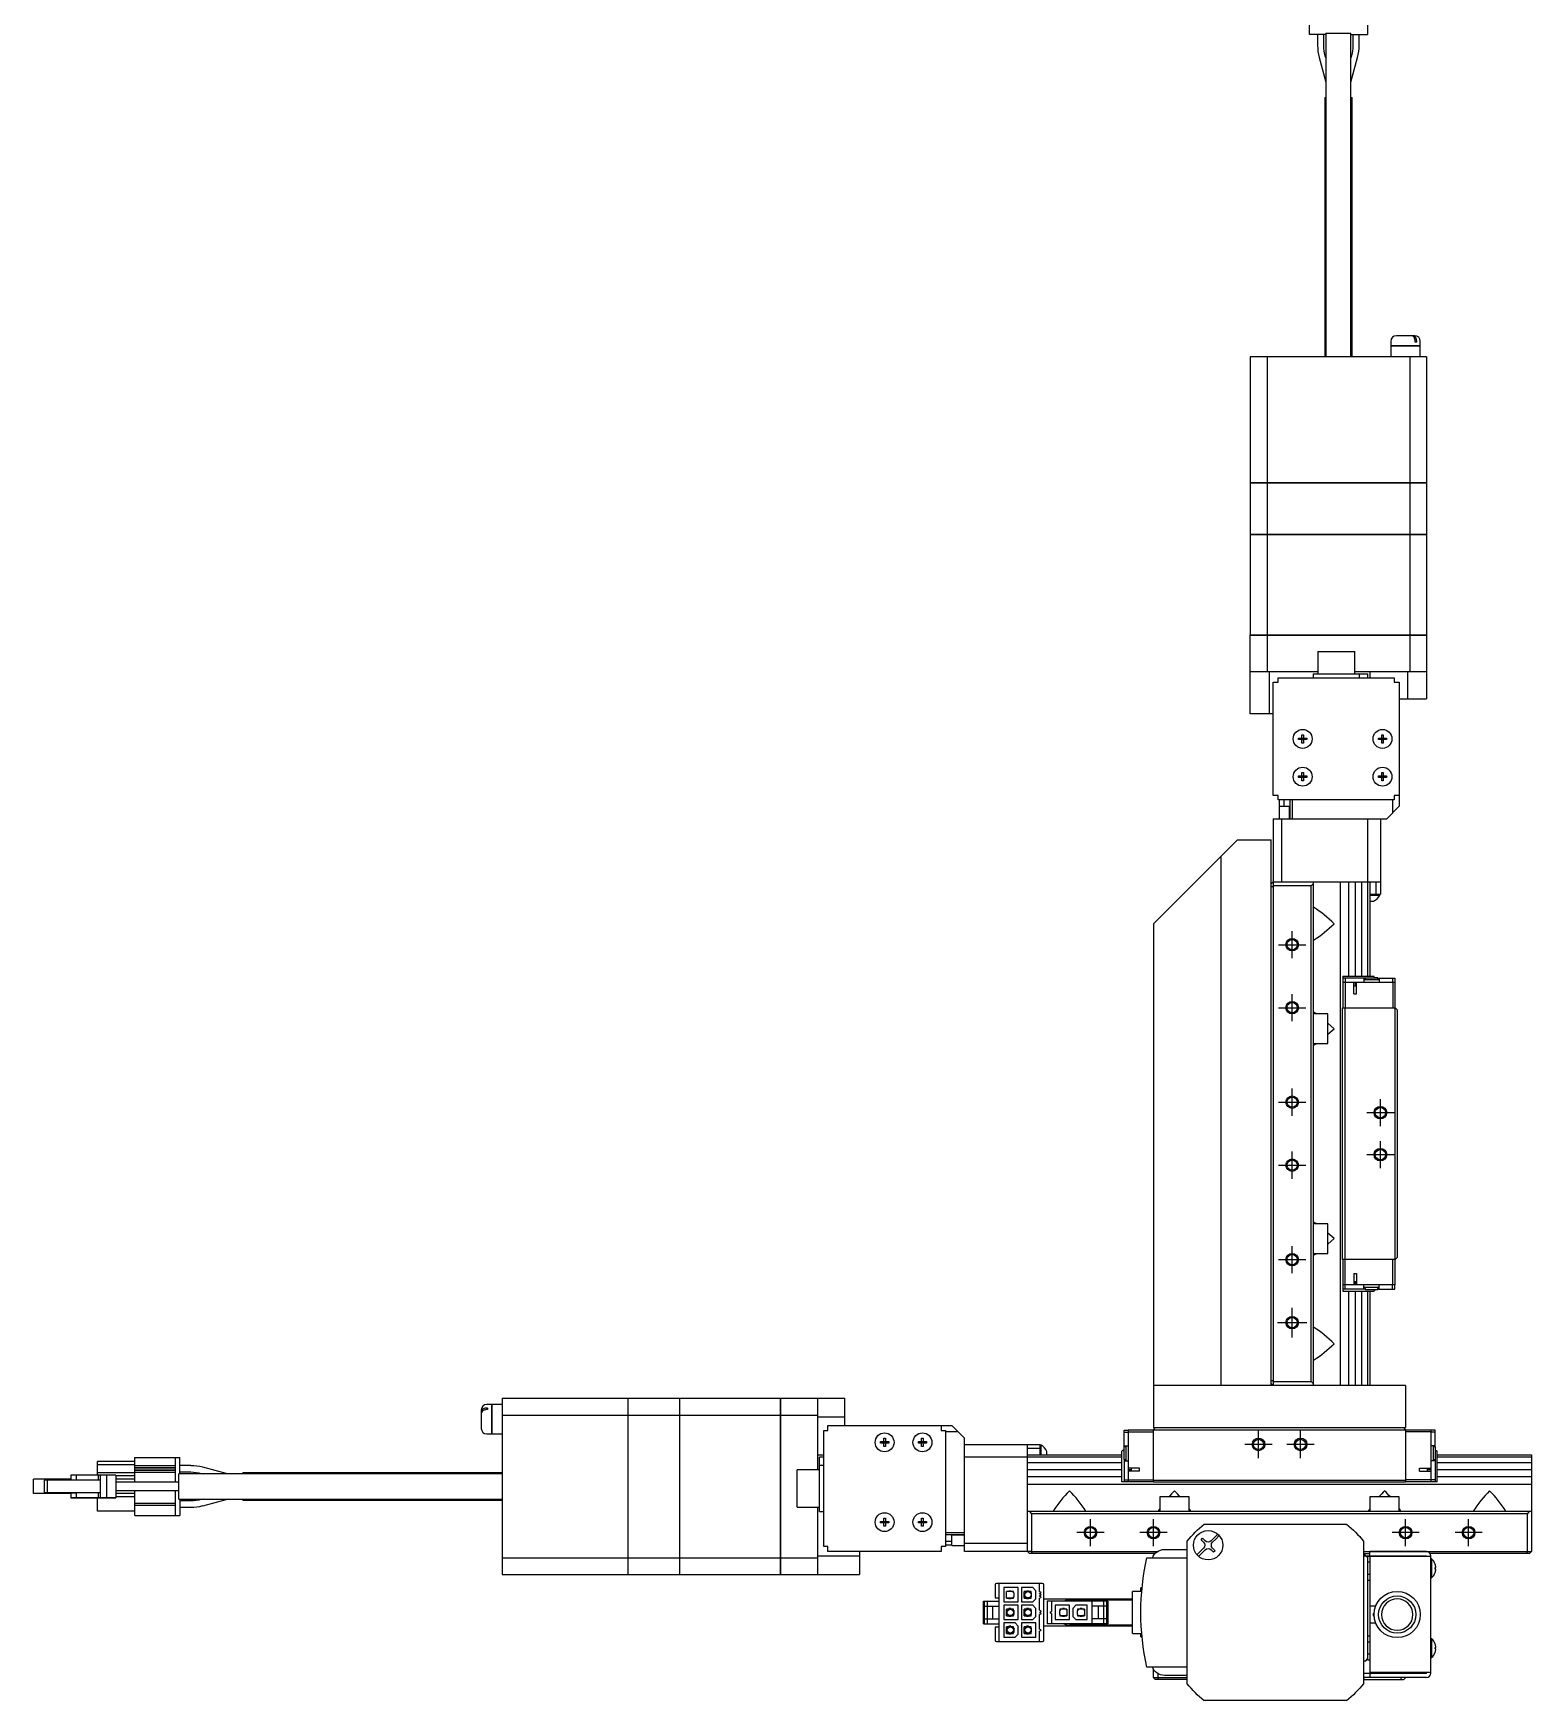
# Model space of a CAD drawing. Extents: x 0 to 1495, y -8 to 1173.
# Drawn here: x 0 to 356.6, y 377.3 to 774.3 of the extents above; entities that cross this region are included whole.
import ezdxf

# ---------------------------------------------------------------- set-up
doc = ezdxf.new("R2010")
doc.units = 0
doc.header["$LTSCALE"] = 0.5
doc.linetypes.add('CENTER', pattern=[50.8, 31.75, -6.35, 6.35, -6.35])
for name, color, linetype in [('MSM_CENTER', 1, 'CENTER'), ('MSM_CONTINUOUS', 7, 'CONTINUOUS'), ('MSM_NARROW', 5, 'CONTINUOUS')]:
    doc.layers.add(name, color=color, linetype=linetype)

msp = doc.modelspace()

# ---------------------------------------------------------------- linework, layer by layer
at = {"layer": 'MSM_CENTER'}
for p, q in [((299.6, 554.01), (299.6, 560.51)), ((296.35, 557.26), (302.85, 557.26)), ((299.6, 539.01), (299.6, 545.51)), ((296.35, 542.26), (302.85, 542.26)), ((299.6, 516.51), (299.6, 523.01)), ((320.6, 514.01), (320.6, 520.51)), ((296.35, 519.76), (302.85, 519.76)), ((317.35, 517.26), (323.85, 517.26)), ((320.6, 504.01), (320.6, 510.51)), ((296.35, 504.76), (302.85, 504.76)), ((299.6, 501.51), (299.6, 508.01)), ((317.35, 507.26), (323.85, 507.26)), ((299.6, 479.01), (299.6, 485.51)), ((296.35, 482.26), (302.85, 482.26)), ((299.6, 463.76), (299.6, 470.76)), ((296.1, 467.26), (303.1, 467.26)), ((291.6, 435.03), (291.6, 441.48)), ((301.6, 435.03), (301.6, 441.48)), ((294.83, 438.26), (288.37, 438.26)), ((304.83, 438.26), (298.37, 438.26)), ((254.83, 417.26), (248.37, 417.26)), ((251.6, 414.03), (251.6, 420.48)), ((269.83, 417.26), (263.37, 417.26)), ((266.6, 414.03), (266.6, 420.48)), ((329.83, 417.26), (323.37, 417.26)), ((326.6, 414.03), (326.6, 420.48)), ((344.83, 417.26), (338.37, 417.26)), ((341.6, 414.03), (341.6, 420.48))]:
    msp.add_line(p, q, dxfattribs=at)
at = {"layer": 'MSM_CONTINUOUS'}
for p, q in [((303.7, 774.01), (303.7, 784.71)), ((317.5, 784.71), (317.5, 774.01)), ((307.6, 774.26), (313.6, 774.26)), ((307.6, 774.26), (307.6, 697.26)), ((313.6, 697.26), (313.6, 774.26)), ((307.6, 774.01), (303.7, 774.01)), ((305.65, 774.01), (305.65, 771.37)), ((307.15, 771.37), (307.15, 774.01)), ((313.6, 774.01), (317.5, 774.01)), ((314.05, 774.01), (314.05, 771.38)), ((315.55, 771.38), (315.55, 774.01)), ((306.03, 768.49), (307.6, 762.64)), ((307.6, 768.43), (307.48, 768.88)), ((313.72, 768.88), (313.6, 768.43)), ((313.6, 762.64), (315.17, 768.49)), ((307.35, 759.01), (307.6, 759.01)), ((307.35, 759.01), (307.35, 697.26)), ((313.6, 759.01), (313.85, 759.01)), ((313.85, 697.26), (313.85, 759.01)), ((323.1, 700.96), (323.1, 699.81)), ((330.1, 699.81), (323.1, 699.81)), ((330.1, 699.76), (323.1, 699.76)), ((323.1, 699.76), (323.1, 697.26)), ((323.15, 699.81), (323.15, 699.76)), ((328.8, 702.26), (324.4, 702.26)), ((328.89, 700.76), (328.89, 700.96)), ((329.25, 700.76), (328.89, 700.76)), ((329.25, 700.76), (329.25, 700.96)), ((330.05, 699.76), (330.05, 699.81)), ((330.1, 699.81), (330.1, 700.96)), ((330.1, 697.26), (330.1, 699.76)), ((331.6, 697.26), (289.6, 697.26)), ((289.6, 697.26), (289.6, 667.31)), ((293.63, 697.26), (293.63, 667.31)), ((327.57, 697.26), (327.57, 667.31)), ((331.6, 697.26), (331.6, 667.31)), ((289.6, 667.31), (331.6, 667.31)), ((289.6, 667.26), (289.6, 655.01)), ((289.6, 667.26), (331.6, 667.26)), ((289.65, 667.31), (289.65, 667.26)), ((293.63, 667.26), (293.63, 655.01)), ((293.89, 667.31), (293.89, 667.26)), ((327.31, 667.31), (327.31, 667.26)), ((327.57, 667.26), (327.57, 655.01)), ((331.55, 667.31), (331.55, 667.26)), ((331.6, 667.26), (331.6, 655.01)), ((289.6, 655.01), (331.6, 655.01)), ((289.6, 654.96), (289.6, 631.01)), ((289.6, 654.96), (331.6, 654.96)), ((289.65, 655.01), (289.65, 654.96)), ((293.63, 654.96), (293.63, 631.01)), ((293.89, 655.01), (293.89, 654.96)), ((327.31, 655.01), (327.31, 654.96)), ((327.57, 654.96), (327.57, 631.01)), ((331.55, 655.01), (331.55, 654.96)), ((331.6, 654.96), (331.6, 631.01)), ((289.6, 631.01), (331.6, 631.01)), ((289.6, 630.96), (331.6, 630.96)), ((289.6, 612.26), (289.6, 630.96)), ((289.65, 631.01), (289.65, 630.96)), ((293.63, 630.96), (293.63, 622.26)), ((293.89, 631.01), (293.89, 630.96)), ((327.31, 631.01), (327.31, 630.96)), ((327.57, 630.96), (327.57, 622.26)), ((331.55, 631.01), (331.55, 630.96)), ((331.6, 630.96), (331.6, 615.76)), ((305.68, 627.06), (314.53, 627.06)), ((305.68, 627.06), (305.68, 621.76)), ((314.53, 621.76), (314.53, 627.06)), ((305.68, 622.26), (289.6, 622.26)), ((294.1, 622.26), (294.1, 612.26)), ((295.1, 592.76), (295.1, 619.76)), ((295.1, 619.76), (296.3, 619.76)), ((296.3, 620.76), (323.9, 620.76)), ((296.3, 619.76), (296.3, 620.76)), ((304.6, 621.76), (317.6, 621.76)), ((304.6, 621.76), (304.6, 620.76)), ((331.6, 622.26), (314.53, 622.26)), ((315.6, 620.76), (315.6, 621.76)), ((317.6, 620.76), (317.6, 621.76)), ((318.1, 622.26), (318.1, 620.76)), ((323.9, 620.76), (323.9, 619.76)), ((323.9, 619.76), (325.1, 619.76)), ((325.1, 619.76), (325.1, 590.26)), ((327.1, 615.76), (327.1, 622.26)), ((325.1, 615.76), (331.6, 615.76)), ((295.1, 612.26), (289.6, 612.26)), ((301.13, 606.44), (301.92, 606.44)), ((301.13, 606.08), (301.13, 606.44)), ((301.92, 606.08), (301.13, 606.08)), ((301.9, 606.08), (301.9, 606.44)), ((301.92, 607.23), (302.28, 607.23)), ((301.92, 606.44), (301.92, 607.23)), ((301.92, 606.45), (302.28, 606.45)), ((301.92, 605.28), (301.92, 606.08)), ((302.28, 606.06), (301.92, 606.06)), ((302.28, 605.28), (301.92, 605.28)), ((302.28, 607.23), (302.28, 606.44)), ((302.28, 606.44), (303.07, 606.44)), ((302.28, 606.08), (302.28, 605.28)), ((303.07, 606.08), (302.28, 606.08)), ((302.3, 606.44), (302.3, 606.08)), ((303.07, 606.44), (303.07, 606.08)), ((320.13, 606.44), (320.92, 606.44)), ((320.13, 606.08), (320.13, 606.44)), ((320.92, 606.08), (320.13, 606.08)), ((320.9, 606.08), (320.9, 606.44)), ((320.92, 607.23), (321.28, 607.23)), ((320.92, 606.44), (320.92, 607.23)), ((320.92, 606.45), (321.28, 606.45)), ((320.92, 605.28), (320.92, 606.08)), ((321.28, 606.06), (320.92, 606.06)), ((321.28, 605.28), (320.92, 605.28)), ((321.28, 607.23), (321.28, 606.44)), ((321.28, 606.44), (322.07, 606.44)), ((321.28, 606.08), (321.28, 605.28)), ((322.07, 606.08), (321.28, 606.08)), ((321.3, 606.44), (321.3, 606.08)), ((322.07, 606.44), (322.07, 606.08)), ((301.13, 597.44), (301.92, 597.44)), ((301.13, 597.08), (301.13, 597.44)), ((301.92, 597.08), (301.13, 597.08)), ((301.9, 597.08), (301.9, 597.44)), ((301.92, 598.23), (302.28, 598.23)), ((301.92, 597.44), (301.92, 598.23)), ((301.92, 597.45), (302.28, 597.45)), ((301.92, 596.28), (301.92, 597.08)), ((302.28, 597.06), (301.92, 597.06)), ((302.28, 596.28), (301.92, 596.28)), ((302.28, 598.23), (302.28, 597.44)), ((302.28, 597.44), (303.07, 597.44)), ((302.28, 597.08), (302.28, 596.28)), ((303.07, 597.08), (302.28, 597.08)), ((302.3, 597.44), (302.3, 597.08)), ((303.07, 597.44), (303.07, 597.08)), ((320.13, 597.44), (320.92, 597.44)), ((320.13, 597.08), (320.13, 597.44)), ((320.92, 597.08), (320.13, 597.08)), ((320.9, 597.08), (320.9, 597.44)), ((320.92, 598.23), (321.28, 598.23)), ((320.92, 597.44), (320.92, 598.23)), ((320.92, 597.45), (321.28, 597.45)), ((320.92, 596.28), (320.92, 597.08)), ((321.28, 597.06), (320.92, 597.06)), ((321.28, 596.28), (320.92, 596.28)), ((321.28, 598.23), (321.28, 597.44)), ((321.28, 597.44), (322.07, 597.44)), ((321.28, 597.08), (321.28, 596.28)), ((322.07, 597.08), (321.28, 597.08)), ((321.3, 597.44), (321.3, 597.08)), ((322.07, 597.44), (322.07, 597.08)), ((296.3, 592.76), (295.1, 592.76)), ((296.3, 591.76), (296.3, 592.76)), ((323.9, 591.76), (296.3, 591.76)), ((296.6, 590.26), (296.6, 591.76)), ((297.6, 591.76), (297.6, 590.26)), ((299.1, 587.26), (299.1, 591.76)), ((299.6, 591.76), (299.6, 587.26)), ((323.6, 588.76), (323.6, 591.76)), ((325.1, 592.76), (323.9, 592.76)), ((323.9, 592.76), (323.9, 591.76)), ((296.5, 590.26), (299, 590.26)), ((296.5, 590.26), (296.5, 587.26)), ((299, 587.26), (299, 590.26)), ((322.1, 587.26), (325.1, 590.26)), ((295.1, 587.26), (322.1, 587.26)), ((295.1, 587.26), (295.1, 571.26)), ((297.1, 587.26), (297.1, 572.26)), ((317.6, 572.26), (317.6, 587.26)), ((320.6, 587.26), (320.6, 569.26)), ((286.6, 582.26), (266.6, 562.26)), ((286.6, 582.26), (294.6, 582.26)), ((294.6, 452.26), (294.6, 582.26)), ((282.6, 578.26), (282.6, 452.26)), ((295.1, 572.26), (294.6, 571.76)), ((295.1, 572.26), (320.6, 572.26)), ((304.6, 571.76), (304.1, 571.26)), ((304.6, 572.26), (304.6, 452.26)), ((311.1, 452.26), (311.1, 572.26)), ((312.99, 572.26), (312.99, 549.76)), ((314.6, 572.26), (314.6, 549.76)), ((316.21, 549.76), (316.21, 572.26)), ((317.59, 549.76), (317.59, 572.26)), ((318.1, 572.26), (318.1, 549.76)), ((319.6, 569.26), (319.6, 572.26)), ((295.11, 571.26), (295.11, 453.26)), ((304.1, 571.26), (295.11, 571.26)), ((304.1, 453.26), (304.1, 571.26)), ((318.1, 569.26), (320.6, 569.26)), ((318.1, 569.01), (320.45, 569.01)), ((320.45, 569.01), (320.45, 569.26)), ((304.6, 566), (304.72, 566.16)), ((318.1, 567.61), (318.94, 567.61)), ((266.6, 562.26), (266.6, 442.26)), ((304.6, 558.51), (304.72, 558.36)), ((311.7, 549.76), (319.03, 549.76)), ((311.7, 549.76), (311.7, 542.26)), ((317, 549.26), (311.7, 549.26)), ((324.1, 548.26), (311.7, 548.26)), ((312.2, 549.26), (312.2, 542.26)), ((314.25, 545.56), (314.25, 548.26)), ((314.6, 548.26), (314.6, 547.46)), ((314.95, 545.56), (314.95, 548.26)), ((316.7, 549.26), (316.7, 548.26)), ((320.3, 548.86), (316.7, 548.86)), ((320, 549.31), (317, 549.31)), ((317, 549.31), (317, 548.86)), ((319.3, 549.31), (319.03, 549.76)), ((320, 549.36), (319.27, 549.36)), ((320, 548.86), (320, 549.36)), ((320, 549.26), (324, 549.26)), ((320.3, 549.26), (320.3, 548.26)), ((323.5, 549.26), (323.5, 548.26)), ((323.6, 548.26), (323.6, 542.26)), ((324, 549.26), (324, 548.26)), ((324.1, 476.26), (324.1, 548.26)), ((314.25, 547.46), (314.95, 547.46)), ((314.25, 545.56), (314.95, 545.56)), ((304.72, 541.16), (304.6, 541)), ((308.1, 540.76), (304.6, 540.76)), ((305.47, 540.76), (304.72, 541.16)), ((308.1, 533.76), (308.1, 540.76)), ((311.6, 482.26), (311.6, 542.26)), ((311.6, 542.26), (324.1, 542.26)), ((312.1, 542.26), (312.1, 482.26)), ((324.1, 542.26), (324.6, 541.76)), ((324.6, 541.76), (324.6, 482.76)), ((309.6, 537.26), (308.1, 538.58)), ((308.1, 535.93), (309.6, 537.26)), ((304.6, 533.76), (308.1, 533.76)), ((304.6, 533.51), (304.72, 533.36)), ((304.72, 533.36), (305.47, 533.75)), ((304.72, 491.16), (304.6, 491)), ((308.1, 490.76), (304.6, 490.76)), ((305.47, 490.76), (304.72, 491.16)), ((308.1, 483.76), (308.1, 490.76)), ((309.6, 487.26), (308.1, 488.58)), ((308.1, 485.93), (309.6, 487.26)), ((304.6, 483.76), (308.1, 483.76)), ((304.6, 483.51), (304.72, 483.36)), ((304.72, 483.36), (305.47, 483.75)), ((324.1, 482.26), (311.6, 482.26)), ((311.7, 482.26), (311.7, 474.76)), ((312.2, 475.26), (312.2, 482.26)), ((323.6, 476.26), (323.6, 482.26)), ((324.6, 482.76), (324.1, 482.26)), ((314.25, 478.96), (314.25, 476.26)), ((314.25, 478.96), (314.95, 478.96)), ((314.25, 477.06), (314.95, 477.06)), ((314.6, 477.06), (314.6, 476.26)), ((314.95, 478.96), (314.95, 476.26)), ((324.1, 476.26), (311.7, 476.26)), ((317, 475.26), (311.7, 475.26)), ((311.7, 474.76), (319.03, 474.76)), ((312.99, 474.76), (312.99, 452.26)), ((314.6, 474.76), (314.6, 452.26)), ((316.21, 452.26), (316.21, 474.76)), ((316.7, 475.26), (316.7, 476.26)), ((320.3, 475.66), (316.7, 475.66)), ((317, 475.66), (317, 475.16)), ((317, 475.16), (320, 475.16)), ((317.59, 452.26), (317.59, 474.76)), ((318.1, 474.76), (318.1, 452.26)), ((319.27, 475.16), (319.03, 474.76)), ((320, 475.16), (320, 475.66)), ((320, 475.26), (324, 475.26)), ((320.3, 475.26), (320.3, 476.26)), ((323.5, 475.26), (323.5, 476.26)), ((324, 475.26), (324, 476.26)), ((304.6, 466), (304.72, 466.16)), ((304.6, 458.51), (304.72, 458.36)), ((294.6, 452.76), (295.1, 452.26)), ((295.1, 453.25), (295.1, 452.26)), ((295.11, 453.26), (304.1, 453.26)), ((304.1, 453.26), (304.6, 452.76)), ((111.6, 449.26), (111.6, 407.26)), ((111.6, 449.26), (141.55, 449.26)), ((141.55, 407.26), (141.55, 449.26)), ((141.55, 449.21), (141.6, 449.21)), ((141.6, 407.26), (141.6, 449.26)), ((141.6, 449.26), (153.85, 449.26)), ((153.85, 407.26), (153.85, 449.26)), ((153.85, 449.21), (153.9, 449.21)), ((153.9, 407.26), (153.9, 449.26)), ((153.9, 449.26), (177.85, 449.26)), ((177.85, 407.26), (177.85, 449.26)), ((177.85, 449.21), (177.9, 449.21)), ((177.9, 407.26), (177.9, 449.26)), ((177.9, 449.26), (193.1, 449.26)), ((186.6, 449.26), (186.6, 432.18)), ((193.1, 442.76), (193.1, 449.26)), ((326.6, 452.26), (266.6, 452.26)), ((326.6, 452.26), (326.6, 442.26)), ((106.6, 446.46), (106.6, 442.06)), ((109.05, 447.76), (107.9, 447.76)), ((108.1, 446.9), (107.9, 446.9)), ((108.1, 446.55), (107.9, 446.55)), ((108.1, 446.9), (108.1, 446.55)), ((109.05, 447.76), (109.05, 440.76)), ((109.1, 447.71), (109.05, 447.71)), ((111.6, 447.76), (109.1, 447.76)), ((109.1, 447.76), (109.1, 440.76)), ((111.6, 445.23), (141.55, 445.23)), ((141.55, 444.97), (141.6, 444.97)), ((141.6, 445.23), (153.85, 445.23)), ((153.85, 444.97), (153.9, 444.97)), ((153.9, 445.23), (177.85, 445.23)), ((177.85, 444.97), (177.9, 444.97)), ((177.9, 445.23), (186.6, 445.23)), ((193.1, 444.76), (186.6, 444.76)), ((107.9, 440.76), (109.05, 440.76)), ((109.05, 440.81), (109.1, 440.81)), ((109.1, 440.76), (111.6, 440.76)), ((188.1, 413.96), (188.1, 441.56)), ((188.1, 441.56), (189.1, 441.56)), ((189.1, 442.76), (218.6, 442.76)), ((189.1, 441.56), (189.1, 442.76)), ((216.1, 442.76), (216.1, 441.56)), ((216.1, 441.56), (217.1, 441.56)), ((217.1, 441.56), (217.1, 413.96)), ((220.1, 441.26), (217.1, 441.26)), ((221.6, 439.76), (218.6, 442.76)), ((259.6, 441.66), (260.6, 441.66)), ((259.6, 437.66), (259.6, 441.66)), ((259.6, 441.16), (260.6, 441.16)), ((260.6, 441.76), (260.6, 429.36)), ((260.6, 441.76), (332.6, 441.76)), ((260.6, 441.26), (266.6, 441.26)), ((266.6, 442.26), (326.6, 442.26)), ((266.6, 441.76), (267.1, 442.26)), ((266.6, 429.26), (266.6, 441.76)), ((326.1, 442.26), (326.6, 441.76)), ((326.6, 441.76), (326.6, 429.26)), ((332.6, 441.26), (326.6, 441.26)), ((332.6, 441.76), (332.6, 429.36)), ((333.6, 441.66), (332.6, 441.66)), ((333.6, 441.16), (332.6, 441.16)), ((333.6, 437.66), (333.6, 441.66)), ((201.63, 438.58), (201.63, 438.94)), ((201.63, 438.94), (202.42, 438.94)), ((202.42, 438.58), (201.63, 438.58)), ((202.4, 438.58), (202.4, 438.94)), ((202.42, 439.73), (202.78, 439.73)), ((202.42, 438.94), (202.42, 439.73)), ((202.42, 438.95), (202.78, 438.95)), ((202.42, 437.78), (202.42, 438.58)), ((202.78, 438.56), (202.42, 438.56)), ((202.78, 437.78), (202.42, 437.78)), ((202.78, 439.73), (202.78, 438.94)), ((202.78, 438.94), (203.57, 438.94)), ((202.78, 438.58), (202.78, 437.78)), ((203.57, 438.58), (202.78, 438.58)), ((202.8, 438.94), (202.8, 438.58)), ((203.57, 438.94), (203.57, 438.58)), ((210.63, 438.58), (210.63, 438.94)), ((210.63, 438.94), (211.42, 438.94)), ((211.42, 438.58), (210.63, 438.58)), ((211.4, 438.58), (211.4, 438.94)), ((211.42, 439.73), (211.78, 439.73)), ((211.42, 438.94), (211.42, 439.73)), ((211.42, 438.95), (211.78, 438.95)), ((211.42, 437.78), (211.42, 438.58)), ((211.78, 438.56), (211.42, 438.56)), ((211.78, 437.78), (211.42, 437.78)), ((211.78, 439.73), (211.78, 438.94)), ((211.78, 438.94), (212.57, 438.94)), ((211.78, 438.58), (211.78, 437.78)), ((212.57, 438.58), (211.78, 438.58)), ((211.8, 438.94), (211.8, 438.58)), ((212.57, 438.94), (212.57, 438.58)), ((221.6, 412.76), (221.6, 439.76)), ((221.6, 438.26), (239.6, 438.26)), ((236.6, 412.76), (236.6, 438.26)), ((239.6, 437.26), (236.6, 437.26)), ((239.6, 435.76), (239.6, 438.26)), ((239.85, 438.11), (239.6, 438.11)), ((239.85, 435.76), (239.85, 438.11)), ((259.55, 436.96), (259.1, 436.69)), ((259.5, 437.66), (259.5, 436.93)), ((260, 437.66), (259.5, 437.66)), ((259.55, 437.66), (259.55, 434.66)), ((259.6, 437.96), (260.6, 437.96)), ((260, 437.96), (260, 434.36)), ((333.6, 437.96), (332.6, 437.96)), ((333.2, 437.96), (333.2, 434.36)), ((333.7, 437.66), (333.2, 437.66)), ((333.7, 434.66), (333.7, 437.66)), ((333.7, 436.93), (334.1, 436.69)), ((15.25, 430.96), (15.25, 434.16)), ((24.15, 434.16), (15.25, 434.16)), ((24.15, 433.41), (15.25, 433.41)), ((24.15, 435.16), (34.85, 435.16)), ((24.15, 429.26), (24.15, 435.16)), ((24.15, 433.26), (33.85, 433.26)), ((24.15, 432.76), (33.85, 432.76)), ((33.85, 429.26), (33.85, 435.16)), ((34.85, 431.26), (34.85, 435.16)), ((37.48, 433.21), (34.85, 433.21)), ((46.22, 431.26), (40.37, 432.83)), ((186.6, 435.76), (188.1, 435.76)), ((187.1, 422.26), (187.1, 435.26)), ((188.1, 435.26), (187.1, 435.26)), ((188.1, 433.26), (187.1, 433.26)), ((236.6, 435.26), (221.6, 435.26)), ((236.6, 435.76), (259.1, 435.76)), ((259.1, 435.25), (236.6, 435.25)), ((259.1, 433.86), (236.6, 433.86)), ((241.25, 435.76), (241.25, 436.59)), ((259.1, 429.36), (259.1, 436.69)), ((259.55, 434.66), (260, 434.66)), ((259.6, 434.66), (259.6, 429.36)), ((259.6, 434.36), (260.6, 434.36)), ((333.6, 434.36), (332.6, 434.36)), ((333.2, 434.66), (333.7, 434.66)), ((333.6, 434.66), (333.6, 429.36)), ((334.1, 429.36), (334.1, 436.69)), ((334.1, 435.76), (356.6, 435.76)), ((356.6, 435.25), (334.1, 435.25)), ((356.6, 433.86), (334.1, 433.86)), ((356.6, 435.76), (356.6, 412.76)), ((0, 426.56), (0, 429.96)), ((8.9, 429.96), (0, 429.96)), ((3.3, 429.76), (2.6, 429.76)), ((2.6, 429.76), (2.6, 426.76)), ((3.3, 429.76), (3.3, 426.76)), ((15.9, 429.76), (3.3, 429.76)), ((8.9, 430.96), (8.9, 429.76)), ((9.85, 430.96), (8.9, 430.96)), ((10.15, 430.96), (9.85, 430.96)), ((10.15, 430.96), (10.15, 429.76)), ((15.4, 430.96), (10.15, 430.96)), ((24.15, 431.51), (15.25, 431.51)), ((15.4, 430.96), (15.4, 429.76)), ((15.9, 430.96), (15.4, 430.96)), ((17.4, 430.96), (15.9, 430.96)), ((15.9, 430.96), (15.9, 425.56)), ((17.4, 430.96), (17.4, 425.56)), ((19.6, 430.96), (17.4, 430.96)), ((19.6, 430.96), (19.6, 425.56)), ((24.15, 430.76), (19.6, 430.76)), ((24.15, 429.96), (19.6, 429.96)), ((26.96, 429.26), (19.6, 429.26)), ((24.15, 432.71), (33.85, 432.71)), ((24.15, 432.21), (33.85, 432.21)), ((24.15, 432.16), (33.85, 432.16)), ((24.15, 431.66), (33.85, 431.66)), ((28.22, 429.26), (26.96, 429.26)), ((34.6, 429.26), (28.22, 429.26)), ((34.6, 425.26), (34.6, 431.26)), ((111.6, 431.26), (34.6, 431.26)), ((34.85, 431.71), (37.48, 431.71)), ((39.98, 431.38), (40.43, 431.26)), ((49.85, 431.26), (49.85, 431.51)), ((111.6, 431.51), (49.85, 431.51)), ((181.8, 423.33), (181.8, 432.18)), ((187.1, 432.18), (181.8, 432.18)), ((236.6, 432.26), (259.1, 432.26)), ((236.6, 430.65), (259.1, 430.65)), ((266.6, 429.36), (259.1, 429.36)), ((259.6, 429.86), (266.6, 429.86)), ((263.3, 432.61), (260.6, 432.61)), ((260.6, 432.26), (261.4, 432.26)), ((263.3, 431.91), (260.6, 431.91)), ((261.4, 431.91), (261.4, 432.61)), ((263.3, 431.91), (263.3, 432.61)), ((266.6, 429.76), (326.6, 429.76)), ((326.6, 429.26), (266.6, 429.26)), ((333.6, 429.86), (326.6, 429.86)), ((334.1, 429.36), (326.6, 429.36)), ((329.9, 432.61), (332.6, 432.61)), ((329.9, 431.91), (329.9, 432.61)), ((329.9, 431.91), (332.6, 431.91)), ((331.8, 431.91), (331.8, 432.61)), ((331.8, 432.26), (332.6, 432.26)), ((334.1, 432.26), (356.6, 432.26)), ((334.1, 430.65), (356.6, 430.65)), ((8.9, 426.56), (0, 426.56)), ((8.9, 426.56), (0, 426.56)), ((8.9, 426.56), (0, 426.56)), ((2.6, 426.76), (4.1, 426.76)), ((3.3, 426.76), (2.6, 426.76)), ((15.9, 426.76), (3.3, 426.76)), ((4.1, 426.76), (5.6, 426.76)), ((5.47, 426.76), (10.15, 426.76)), ((5.6, 426.76), (5.47, 426.76)), ((8.9, 426.76), (8.9, 425.56)), ((9.85, 425.56), (8.9, 425.56)), ((8.9, 425.56), (8.9, 425.55)), ((8.9, 425.55), (18.6, 425.55)), ((9.85, 426.76), (10.15, 426.76)), ((10.15, 425.56), (9.85, 425.56)), ((15.4, 426.76), (10.15, 426.76)), ((10.15, 426.76), (10.15, 425.56)), ((15.4, 425.56), (10.15, 425.56)), ((11.65, 425.56), (11.83, 425.56)), ((11.95, 425.56), (11.65, 425.56)), ((11.83, 425.56), (17.4, 425.56)), ((19.6, 425.56), (11.95, 425.56)), ((15.25, 422.36), (15.25, 425.55)), ((15.9, 426.76), (15.4, 426.76)), ((15.4, 426.76), (15.4, 425.56)), ((15.9, 425.56), (15.4, 425.56)), ((17.4, 425.56), (15.9, 425.56)), ((18.6, 425.55), (19.6, 425.55)), ((19.6, 427.26), (26.96, 427.26)), ((19.6, 427.26), (27.5, 427.26)), ((24.15, 426.56), (19.6, 426.56)), ((24.15, 425.76), (19.6, 425.76)), ((19.6, 425.55), (19.6, 425.56)), ((24.15, 421.36), (24.15, 427.26)), ((26.96, 427.26), (28.22, 427.26)), ((27.5, 427.26), (27.7, 427.26)), ((27.7, 427.26), (34.6, 427.26)), ((28.22, 427.26), (34.6, 427.26)), ((33.85, 421.36), (33.85, 427.26)), ((34.6, 425.26), (111.6, 425.26)), ((34.85, 425.26), (34.85, 421.36)), ((37.48, 424.81), (34.85, 424.81)), ((40.43, 425.26), (39.97, 425.13)), ((40.36, 423.68), (46.22, 425.26)), ((49.85, 425.01), (49.85, 425.26)), ((49.85, 425.01), (111.6, 425.01)), ((356.6, 428.76), (236.6, 428.76)), ((268.1, 425.76), (268.1, 422.26)), ((275.1, 425.76), (268.1, 425.76)), ((275.1, 422.26), (275.1, 425.76)), ((325.1, 425.76), (318.1, 425.76)), ((318.1, 425.76), (318.1, 422.26)), ((325.1, 422.26), (325.1, 425.76)), ((24.15, 422.36), (15.25, 422.36)), ((24.15, 424.31), (33.85, 424.31)), ((24.15, 423.81), (33.85, 423.81)), ((24.15, 421.36), (34.85, 421.36)), ((34.85, 423.31), (37.48, 423.31)), ((181.8, 423.33), (187.1, 423.33)), ((186.6, 423.33), (186.6, 407.26)), ((187.1, 422.26), (188.1, 422.26)), ((356.6, 422.26), (236.6, 422.26)), ((237.1, 422.26), (237.6, 421.76)), ((355.6, 421.76), (237.6, 421.76)), ((237.6, 421.76), (237.6, 412.76)), ((242.86, 422.26), (242.7, 422.38)), ((250.34, 422.26), (250.5, 422.38)), ((267.86, 422.26), (267.7, 422.38)), ((275.34, 422.26), (275.5, 422.38)), ((317.86, 422.26), (317.7, 422.38)), ((325.34, 422.26), (325.5, 422.38)), ((342.86, 422.26), (342.7, 422.38)), ((350.34, 422.26), (350.5, 422.38)), ((355.6, 421.76), (356.1, 422.26)), ((355.6, 412.76), (355.6, 421.76)), ((201.63, 419.58), (201.63, 419.94)), ((201.63, 419.94), (202.42, 419.94)), ((202.42, 419.58), (201.63, 419.58)), ((202.4, 419.58), (202.4, 419.94)), ((202.42, 420.73), (202.78, 420.73)), ((202.42, 419.94), (202.42, 420.73)), ((202.42, 419.95), (202.78, 419.95)), ((202.42, 418.78), (202.42, 419.58)), ((202.78, 419.56), (202.42, 419.56)), ((202.78, 418.78), (202.42, 418.78)), ((202.78, 420.73), (202.78, 419.94)), ((202.78, 419.94), (203.57, 419.94)), ((202.78, 419.58), (202.78, 418.78)), ((203.57, 419.58), (202.78, 419.58)), ((202.8, 419.94), (202.8, 419.58)), ((203.57, 419.94), (203.57, 419.58)), ((210.63, 419.58), (210.63, 419.94)), ((210.63, 419.94), (211.42, 419.94)), ((211.42, 419.58), (210.63, 419.58)), ((211.4, 419.58), (211.4, 419.94)), ((211.42, 420.73), (211.78, 420.73)), ((211.42, 419.94), (211.42, 420.73)), ((211.42, 419.95), (211.78, 419.95)), ((211.42, 418.78), (211.42, 419.58)), ((211.78, 419.56), (211.42, 419.56)), ((211.78, 418.78), (211.42, 418.78)), ((211.78, 420.73), (211.78, 419.94)), ((211.78, 419.94), (212.57, 419.94)), ((211.78, 419.58), (211.78, 418.78)), ((212.57, 419.58), (211.78, 419.58)), ((211.8, 419.94), (211.8, 419.58)), ((212.57, 419.94), (212.57, 419.58)), ((217.1, 417.26), (221.6, 417.26)), ((278.63, 419.26), (312.57, 419.26)), ((280.31, 415.32), (281.89, 416.9)), ((189.1, 413.96), (188.1, 413.96)), ((189.1, 412.76), (189.1, 413.96)), ((216.1, 413.96), (216.1, 412.76)), ((217.1, 413.96), (216.1, 413.96)), ((221.6, 416.76), (217.1, 416.76)), ((217.1, 415.26), (218.6, 415.26)), ((218.6, 414.26), (217.1, 414.26)), ((218.6, 414.16), (218.6, 416.66)), ((221.6, 416.66), (218.6, 416.66)), ((218.6, 414.16), (221.6, 414.16)), ((221.6, 414.76), (236.6, 414.76)), ((269.18, 413.26), (274.6, 413.26)), ((274.6, 381.28), (274.6, 415.23)), ((276.95, 411.96), (278.54, 413.55)), ((277.94, 415.56), (278.29, 415.92)), ((278.54, 414.96), (277.94, 415.56)), ((278.89, 413.19), (278.23, 412.53)), ((278.29, 415.92), (278.89, 415.32)), ((280.91, 412.59), (280.31, 413.19)), ((281.32, 415.62), (280.66, 414.96)), ((280.66, 413.55), (281.26, 412.95)), ((281.26, 412.95), (280.91, 412.59)), ((282.25, 416.55), (281.32, 415.62)), ((316.6, 415.23), (316.6, 381.28)), ((111.6, 411.28), (141.55, 411.28)), ((141.55, 411.54), (141.6, 411.54)), ((141.6, 411.28), (153.85, 411.28)), ((153.85, 411.54), (153.9, 411.54)), ((153.9, 411.28), (177.85, 411.28)), ((177.85, 411.54), (177.9, 411.54)), ((177.9, 411.28), (186.6, 411.28)), ((186.6, 411.76), (196.6, 411.76)), ((216.1, 412.76), (189.1, 412.76)), ((196.6, 412.76), (196.6, 407.26)), ((237.6, 412.76), (221.6, 412.76)), ((236.6, 412.76), (237.1, 412.26)), ((266.94, 412.26), (237.1, 412.26)), ((237.6, 412.76), (267.53, 412.76)), ((265.03, 411.26), (274.6, 411.26)), ((278.23, 412.53), (277.31, 411.61)), ((316.6, 412.76), (355.6, 412.76)), ((317.6, 411.26), (316.6, 412.26)), ((316.6, 412.26), (318.1, 412.26)), ((316.6, 411.76), (331.6, 411.76)), ((317.2, 411.66), (325.85, 411.66)), ((317.6, 386.87), (317.6, 411.64)), ((331.6, 411.64), (317.6, 411.64)), ((318.1, 410.2), (317.6, 410.2)), ((318.1, 411.76), (318.1, 412.76)), ((331.6, 412.76), (318.1, 412.76)), ((318.1, 411.56), (318.1, 383.96)), ((332.6, 411.56), (318.1, 411.56)), ((325.85, 411.66), (325.86, 411.64)), ((325.9, 411.76), (326.01, 411.64)), ((326.6, 411.64), (326.6, 411.76)), ((331.6, 411.56), (331.6, 411.76)), ((356.1, 412.26), (332.47, 412.26)), ((332.6, 383.76), (332.6, 411.76)), ((332.78, 411.01), (332.6, 411.01)), ((332.78, 411.01), (332.78, 406.51)), ((333.63, 409.73), (333.64, 409.73)), ((333.63, 408.58), (333.63, 408.94)), ((333.63, 408.94), (333.79, 408.94)), ((355.6, 412.76), (356.6, 412.76)), ((356.1, 412.26), (356.6, 412.76)), ((111.6, 407.26), (141.55, 407.26)), ((141.55, 407.31), (141.6, 407.31)), ((141.6, 407.26), (153.85, 407.26)), ((153.85, 407.31), (153.9, 407.31)), ((153.9, 407.26), (177.85, 407.26)), ((177.85, 407.31), (177.9, 407.31)), ((177.9, 407.26), (196.6, 407.26)), ((240.2, 405.16), (229.2, 405.16)), ((229.9, 391.36), (229.9, 405.16)), ((239.5, 403.26), (239.5, 405.16)), ((318.1, 407.31), (317.6, 407.31)), ((318.1, 405.87), (317.6, 405.87)), ((332.6, 406.51), (332.78, 406.51)), ((333.79, 408.58), (333.63, 408.58)), ((333.64, 407.78), (333.63, 407.78)), ((228.9, 404.86), (228.9, 401.76)), ((228.9, 401.76), (229.9, 401.76)), ((231, 404.16), (231, 400.76)), ((234.4, 404.16), (231, 404.16)), ((231.65, 401.66), (231.65, 403.26)), ((232.15, 403.26), (231.65, 403.26)), ((233.02, 403.21), (231.65, 403.21)), ((231.65, 401.71), (233.02, 401.71)), ((231.65, 401.66), (232.15, 401.66)), ((232.15, 403.21), (232.15, 403.36)), ((232.65, 403.36), (232.15, 403.36)), ((232.15, 401.71), (232.15, 401.56)), ((232.15, 401.56), (232.65, 401.56)), ((232.65, 403.21), (232.65, 403.36)), ((233.3, 403.26), (232.65, 403.26)), ((232.65, 401.56), (232.65, 401.71)), ((232.65, 401.66), (233.3, 401.66)), ((233.4, 402.83), (233.02, 403.21)), ((233.02, 401.71), (233.4, 402.08)), ((233.3, 402.93), (233.3, 403.26)), ((233.3, 401.66), (233.3, 401.98)), ((233.4, 402.08), (233.4, 402.83)), ((234.4, 400.76), (234.4, 404.16)), ((235.2, 404.16), (235.2, 400.76)), ((237.85, 404.16), (235.2, 404.16)), ((236.35, 403.26), (235.85, 403.26)), ((235.85, 401.66), (235.85, 403.26)), ((237.22, 403.21), (235.85, 403.21)), ((236.01, 402.67), (235.85, 402.14)), ((235.85, 401.71), (237.22, 401.71)), ((235.85, 401.66), (236.35, 401.66)), ((236.85, 403.36), (236.35, 403.36)), ((236.35, 403.21), (236.35, 403.36)), ((236.35, 401.71), (236.35, 401.56)), ((236.35, 401.56), (236.85, 401.56)), ((236.85, 403.21), (236.85, 403.36)), ((237.5, 403.26), (236.85, 403.26)), ((236.85, 401.56), (236.85, 401.71)), ((236.85, 401.66), (237.5, 401.66)), ((237.6, 402.83), (237.22, 403.21)), ((237.22, 401.71), (237.6, 402.08)), ((237.31, 401.79), (237.44, 402.24)), ((237.5, 402.93), (237.5, 403.26)), ((237.5, 401.66), (237.5, 401.98)), ((237.6, 402.08), (237.6, 402.83)), ((238.6, 403.41), (237.85, 404.16)), ((237.85, 400.76), (238.6, 401.51)), ((238.6, 401.51), (238.6, 403.41)), ((239.5, 402.71), (239.5, 402.76)), ((239.5, 402.16), (239.5, 402.21)), ((239.5, 398.78), (239.5, 401.66)), ((240.5, 391.66), (240.5, 404.86)), ((240.5, 401.51), (261.6, 401.51)), ((246.6, 401.26), (261.6, 401.26)), ((249.6, 401.26), (249.6, 401.51)), ((251.6, 400.95), (251.6, 401.26)), ((261.6, 393.26), (261.6, 403.26)), ((263.81, 403.26), (261.6, 403.26)), ((263.6, 403.26), (263.6, 404.08)), ((263.89, 404.08), (263.6, 404.08)), ((226.1, 395.55), (226.1, 400.95)), ((226.1, 400.95), (229.9, 400.95)), ((226.4, 395.55), (226.4, 400.95)), ((226.4, 399.76), (229.9, 399.76)), ((227.1, 395.55), (227.1, 400.95)), ((228.4, 396.76), (228.4, 399.76)), ((231, 400.76), (234.4, 400.76)), ((231, 399.96), (231, 396.56)), ((234.4, 399.96), (231, 399.96)), ((231.65, 397.46), (231.65, 399.06)), ((232.15, 399.06), (231.65, 399.06)), ((233.02, 399.01), (231.65, 399.01)), ((231.65, 397.51), (233.02, 397.51)), ((231.65, 397.46), (232.15, 397.46)), ((232.65, 399.16), (232.15, 399.16)), ((232.15, 399.01), (232.15, 399.16)), ((232.15, 397.51), (232.15, 397.36)), ((232.15, 397.36), (232.65, 397.36)), ((232.65, 399.01), (232.65, 399.16)), ((233.3, 399.06), (232.65, 399.06)), ((232.65, 397.36), (232.65, 397.51)), ((232.65, 397.46), (233.3, 397.46)), ((233.4, 398.63), (233.02, 399.01)), ((233.02, 397.51), (233.4, 397.88)), ((233.3, 398.73), (233.3, 399.06)), ((233.3, 397.46), (233.3, 397.78)), ((233.4, 397.88), (233.4, 398.63)), ((234.4, 396.56), (234.4, 399.96)), ((235.2, 400.76), (237.85, 400.76)), ((237.85, 399.96), (235.2, 399.96)), ((235.2, 399.96), (235.2, 396.56)), ((235.85, 397.46), (235.85, 399.06)), ((236.35, 399.06), (235.85, 399.06)), ((237.22, 399.01), (235.85, 399.01)), ((235.85, 399), (235.93, 399.01)), ((235.85, 397.51), (237.22, 397.51)), ((235.85, 397.51), (235.93, 397.51)), ((235.85, 397.46), (236.35, 397.46)), ((236.85, 399.16), (236.35, 399.16)), ((236.35, 399.01), (236.35, 399.16)), ((236.35, 397.51), (236.35, 397.36)), ((236.35, 397.36), (236.85, 397.36)), ((236.85, 399.01), (236.85, 399.16)), ((237.5, 399.06), (236.85, 399.06)), ((236.85, 397.36), (236.85, 397.51)), ((236.85, 397.46), (237.5, 397.46)), ((237.6, 398.63), (237.22, 399.01)), ((237.22, 397.51), (237.5, 397.78)), ((237.5, 398.73), (237.5, 399.06)), ((237.5, 397.78), (237.6, 397.88)), ((237.5, 397.46), (237.5, 397.78)), ((237.6, 397.88), (237.6, 398.63)), ((238.6, 399.21), (237.85, 399.96)), ((237.85, 396.56), (238.6, 397.31)), ((238.6, 397.31), (238.6, 399.21)), ((239.5, 398.23), (239.5, 398.28)), ((239.5, 394.31), (239.5, 397.73)), ((255.7, 400.95), (241.3, 400.95)), ((241.3, 400.95), (241.3, 395.55)), ((242.3, 400.95), (242.3, 398.5)), ((242.3, 398), (242.3, 395.55)), ((243.2, 399.96), (243.2, 396.56)), ((246.6, 399.96), (243.2, 399.96)), ((244.57, 399.01), (244.2, 398.63)), ((244.2, 398.63), (244.2, 397.88)), ((244.2, 397.88), (244.57, 397.51)), ((244.95, 399.06), (244.3, 399.06)), ((244.3, 399.06), (244.3, 398.73)), ((244.3, 397.78), (244.3, 397.46)), ((244.3, 397.46), (244.95, 397.46)), ((245.95, 399.01), (244.57, 399.01)), ((244.57, 397.51), (245.95, 397.51)), ((245.45, 399.16), (244.95, 399.16)), ((244.95, 399.16), (244.95, 399.01)), ((244.95, 397.51), (244.95, 397.36)), ((244.95, 397.36), (245.45, 397.36)), ((245.45, 399.16), (245.45, 399.01)), ((245.95, 399.06), (245.45, 399.06)), ((245.45, 397.36), (245.45, 397.51)), ((245.45, 397.46), (245.95, 397.46)), ((245.95, 399.06), (245.95, 397.46)), ((246.6, 396.56), (246.6, 399.96)), ((248.15, 399.96), (247.4, 399.21)), ((247.4, 399.21), (247.4, 397.31)), ((247.4, 397.31), (248.15, 396.56)), ((250.8, 399.96), (248.15, 399.96)), ((248.77, 399.01), (248.4, 398.63)), ((248.4, 398.63), (248.4, 397.88)), ((248.4, 397.88), (248.77, 397.51)), ((249.15, 399.06), (248.5, 399.06)), ((248.5, 399.06), (248.5, 398.73)), ((248.5, 397.78), (248.5, 397.46)), ((248.5, 397.46), (249.15, 397.46)), ((250.15, 399.01), (248.77, 399.01)), ((248.77, 397.51), (250.15, 397.51)), ((249.65, 399.16), (249.15, 399.16)), ((249.15, 399.16), (249.15, 399.01)), ((249.15, 397.51), (249.15, 397.36)), ((249.15, 397.36), (249.65, 397.36)), ((249.65, 399.16), (249.65, 399.01)), ((250.15, 399.06), (249.65, 399.06)), ((249.65, 397.36), (249.65, 397.51)), ((249.65, 397.46), (250.15, 397.46)), ((250.15, 399.06), (250.15, 397.46)), ((250.8, 396.56), (250.8, 399.96)), ((251.9, 400.95), (251.9, 395.55)), ((255.4, 399.76), (251.9, 399.76)), ((253.4, 399.76), (253.4, 396.76)), ((254.7, 400.95), (254.7, 395.55)), ((255.4, 400.95), (255.4, 395.55)), ((255.7, 400.95), (255.7, 395.55)), ((319.48, 399.76), (318.1, 399.76)), ((319.12, 398.27), (318.83, 397.75)), ((318.83, 397.75), (319.12, 397.24)), ((226.1, 395.55), (229.9, 395.55)), ((226.4, 396.76), (229.9, 396.76)), ((228.9, 394.76), (228.9, 391.66)), ((229.9, 394.76), (228.9, 394.76)), ((231, 396.56), (234.4, 396.56)), ((231, 395.76), (231, 392.36)), ((233.65, 395.76), (231, 395.76)), ((232.15, 394.86), (231.65, 394.86)), ((231.65, 393.26), (231.65, 394.86)), ((233.02, 394.81), (231.65, 394.81)), ((231.65, 393.31), (233.02, 393.31)), ((231.65, 393.26), (232.15, 393.26)), ((231.8, 394.26), (231.96, 394.81)), ((232.15, 394.81), (232.15, 394.96)), ((232.65, 394.96), (232.15, 394.96)), ((232.15, 393.31), (232.15, 393.16)), ((232.15, 393.16), (232.65, 393.16)), ((232.65, 394.81), (232.65, 394.96)), ((233.3, 394.86), (232.65, 394.86)), ((232.65, 393.16), (232.65, 393.31)), ((232.65, 393.26), (233.3, 393.26)), ((233.4, 394.43), (233.02, 394.81)), ((233.02, 393.31), (233.4, 393.68)), ((233.4, 394.4), (233.25, 393.85)), ((233.3, 394.53), (233.3, 394.86)), ((233.3, 393.26), (233.3, 393.58)), ((233.4, 393.68), (233.4, 394.43)), ((234.4, 395.01), (233.65, 395.76)), ((233.65, 392.36), (234.4, 393.11)), ((234.4, 393.11), (234.4, 395.01)), ((235.2, 396.56), (237.85, 396.56)), ((238.6, 395.76), (235.2, 395.76)), ((235.2, 395.76), (235.2, 392.36)), ((236.35, 394.86), (235.85, 394.86)), ((235.85, 393.26), (235.85, 394.86)), ((237.22, 394.81), (235.85, 394.81)), ((236.01, 393.84), (235.85, 394.37)), ((235.85, 393.31), (237.22, 393.31)), ((235.85, 393.26), (236.35, 393.26)), ((236.85, 394.96), (236.35, 394.96)), ((236.35, 394.81), (236.35, 394.96)), ((236.35, 393.31), (236.35, 393.16)), ((236.35, 393.16), (236.85, 393.16)), ((236.85, 394.81), (236.85, 394.96)), ((237.5, 394.86), (236.85, 394.86)), ((236.85, 393.16), (236.85, 393.31)), ((236.85, 393.26), (237.5, 393.26)), ((237.6, 394.43), (237.22, 394.81)), ((237.22, 393.31), (237.6, 393.68)), ((237.31, 394.72), (237.44, 394.27)), ((237.5, 394.53), (237.5, 394.86)), ((237.5, 393.26), (237.5, 393.58)), ((237.6, 393.68), (237.6, 394.43)), ((238.6, 392.36), (238.6, 395.76)), ((239.5, 391.36), (239.5, 393.81)), ((261.6, 395.01), (240.5, 395.01)), ((255.7, 395.55), (241.3, 395.55)), ((243.2, 396.56), (246.6, 396.56)), ((261.6, 395.26), (246.6, 395.26)), ((248.15, 396.56), (250.8, 396.56)), ((249.6, 395.01), (249.6, 395.26)), ((251.6, 395.26), (251.6, 395.55)), ((255.4, 396.76), (251.9, 396.76)), ((261.6, 393.26), (263.81, 393.26)), ((263.6, 392.44), (263.6, 393.26)), ((318.1, 395.76), (319.48, 395.76)), ((229.2, 391.36), (240.2, 391.36)), ((231, 392.36), (233.65, 392.36)), ((235.2, 392.36), (238.6, 392.36)), ((263.6, 392.44), (263.89, 392.44)), ((318.1, 392.64), (317.6, 392.64)), ((318.1, 391.2), (317.6, 391.2)), ((332.78, 392.01), (332.6, 392.01)), ((332.78, 392.01), (332.78, 387.51)), ((333.63, 390.73), (333.64, 390.73)), ((333.63, 389.58), (333.63, 389.94)), ((333.63, 389.94), (333.79, 389.94)), ((333.79, 389.58), (333.63, 389.58)), ((274.6, 385.26), (265.03, 385.26)), ((316.6, 386.76), (317.1, 386.76)), ((317.1, 386.76), (317.6, 387.26)), ((318.1, 388.31), (317.6, 388.31)), ((318.1, 386.87), (317.6, 386.87)), ((332.6, 387.51), (332.78, 387.51)), ((333.64, 388.78), (333.63, 388.78)), ((266.6, 382.76), (266.6, 384.73)), ((266.6, 382.76), (274.6, 382.76)), ((274.6, 382.26), (267.11, 382.26)), ((267.6, 383.71), (267.6, 382.76)), ((267.81, 382.26), (267.6, 382.76)), ((274.6, 383.26), (269.18, 383.26)), ((331.6, 383.76), (316.6, 383.76)), ((331.6, 382.76), (316.6, 382.76)), ((316.6, 382.56), (316.9, 382.26)), ((316.6, 382.26), (326.09, 382.26)), ((332.6, 383.96), (318.1, 383.96)), ((318.1, 383.76), (318.1, 382.76)), ((325.6, 382.76), (325.39, 382.26)), ((325.6, 383.76), (325.8, 383.96)), ((326.6, 383.96), (326.6, 383.76)), ((331.6, 383.76), (331.6, 383.96)), ((312.57, 377.26), (278.63, 377.26))]:
    msp.add_line(p, q, dxfattribs=at)
for centre, radius in [((302.1, 606.26), 2.25), ((321.1, 606.26), 2.25), ((302.1, 597.26), 2.25), ((321.1, 597.26), 2.25), ((299.6, 557.26), 1.23), ((299.6, 542.26), 1.23), ((299.6, 519.76), 1.23), ((320.6, 517.26), 1.23), ((320.6, 507.26), 1.23), ((299.6, 504.76), 1.23), ((299.6, 482.26), 1.23), ((299.6, 467.26), 1.23), ((202.6, 438.76), 2.25), ((211.6, 438.76), 2.25), ((291.6, 438.26), 1.23), ((301.6, 438.26), 1.23), ((202.6, 419.76), 2.25), ((211.6, 419.76), 2.25), ((251.6, 417.26), 1.23), ((266.6, 417.26), 1.23), ((279.6, 414.26), 3.5), ((326.6, 417.26), 1.23), ((341.6, 417.26), 1.23), ((236.72, 402.46), 0.75), ((324.6, 397.76), 5.5), ((324.6, 397.76), 4.43), ((232.52, 398.25), 0.75), ((236.72, 398.25), 0.75), ((232.52, 394.06), 0.75), ((236.72, 394.06), 0.75)]:
    msp.add_circle(centre, radius, dxfattribs=at)
at = {"layer": 'MSM_CONTINUOUS', "extrusion": (0, 0, -1)}
msp.add_circle((-324.6, 397.76), 3.75, dxfattribs=at)
at = {"layer": 'MSM_CONTINUOUS'}
for centre, radius, start, end in [((316.8, 771.38), 11.15, 179.9911, 195.0006), ((304.4, 771.38), 11.15, 345.0015, 0.0068), ((324.4, 700.96), 1.3, 90, 180), ((327.93, 701.45), 0.809, 33.6126, 87.2927), ((328.25, 701.37), 0.891, 28.7486, 85.0367), ((327.28, 700.98), 1.61, 359.2584, 34.7863), ((328.8, 700.96), 1.3, 0, 90), ((327.58, 700.97), 1.66, 359.4455, 29.7231), ((294.57, 571.85), 0.794, 272.4308, 312.2411), ((296.1, 572.76), 1.8, 236.251, 236.4427), ((317.6, 570.57), 3.25, 294.3004, 331.2734), ((287.8, 540), 31.15, 45.6019, 57.107), ((287.8, 584.51), 31.15, 302.893, 314.3981), ((287.8, 440), 31.15, 45.6019, 57.107), ((287.8, 484.51), 31.15, 302.893, 314.3981), ((294.57, 452.66), 0.794, 47.7589, 87.5692), ((296.1, 451.76), 1.8, 123.5573, 123.749), ((107.9, 446.46), 1.3, 90, 180), ((107.35, 445.95), 0.751, 141.1045, 178.2319), ((107.35, 445.6), 0.754, 138.1061, 174.1834), ((107.82, 445.5), 1.41, 87.1822, 138.6257), ((107.81, 445.16), 1.39, 86.96, 137.1801), ((107.9, 442.06), 1.3, 180, 270), ((238.29, 435.26), 3.25, 24.3004, 61.2734), ((37.48, 422.05), 11.15, 75.0015, 90.0068), ((269.03, 405.3), 31.38, 135.6092, 147.0188), ((224.17, 405.3), 31.38, 32.9812, 44.3908), ((294.03, 405.3), 31.38, 135.6092, 139.326), ((249.17, 405.3), 31.38, 40.674, 44.3908), ((344.03, 405.3), 31.38, 135.6092, 139.326), ((299.17, 405.3), 31.38, 40.674, 44.3908), ((369.03, 405.3), 31.38, 135.6092, 147.0188), ((324.17, 405.3), 31.38, 32.9812, 44.3908), ((37.48, 434.46), 11.15, 269.9911, 285.0006), ((294.03, 405.3), 31.38, 145.7006, 147.0188), ((249.17, 405.3), 31.38, 32.9812, 34.2994), ((344.03, 405.3), 31.38, 145.7006, 147.0188), ((299.17, 405.3), 31.38, 32.9812, 34.2994), ((236.1, 413.76), 1.8, 326.251, 326.4427), ((237.01, 412.22), 0.794, 2.4308, 42.2411), ((331.6, 411.76), 1, 0, 90), ((330.8, 408.76), 3, 19.0021, 48.5904), ((330.8, 408.76), 2.99, 3.446, 18.9685), ((356.19, 412.22), 0.794, 137.7589, 177.5692), ((357.1, 413.76), 1.8, 213.5573, 213.749), ((229.2, 404.86), 0.3, 90, 180), ((240.2, 404.86), 0.3, 0, 90), ((330.8, 408.76), 3, 311.4096, 340.9979), ((330.8, 408.76), 2.99, 341.0315, 356.554), ((246.6, 398.25), 3, 64.1588, 115.8426), ((246.6, 398.25), 3, 244.1588, 295.8426), ((229.2, 391.66), 0.3, 180, 270), ((240.2, 391.66), 0.3, 270, 0), ((330.8, 389.76), 3, 19.0021, 48.5904), ((330.8, 389.76), 2.99, 3.446, 18.9685), ((330.8, 389.76), 2.99, 341.0315, 356.554), ((330.8, 389.76), 3, 311.4096, 340.9979), ((268.1, 383.76), 1.8, 213.5573, 236.4427), ((325.1, 383.76), 1.8, 303.5573, 326.251), ((331.6, 383.76), 1, 270, 0)]:
    msp.add_arc(centre, radius, start, end, dxfattribs=at)
at = {"layer": 'MSM_CONTINUOUS', "extrusion": (0, 0, -1)}
for centre, radius, start, end in [((-316.8, 771.38), 9.65, 345.0035, 0.008), ((-304.4, 771.38), 9.65, 179.9899, 194.9986), ((-37.48, 422.05), 9.65, 89.9899, 104.9986), ((-37.48, 434.46), 9.65, 255.0035, 270.008), ((-295.6, 398.25), 27, 38.9424, 51.0576), ((-295.6, 398.25), 27, 128.9424, 141.0576), ((-269.18, 410.26), 3, 19.4712, 90), ((-277.83, 414.26), 1, 135, 225), ((-279.6, 416.02), 1, 225, 315), ((-279.6, 412.49), 1, 45, 135), ((-281.37, 414.26), 1, 315, 45), ((-323.6, 398.25), 60, 347.4867, 12.5133), ((-239.5, 403.01), 0.25, 90, 270), ((-239.5, 402.46), 0.25, 90, 270), ((-239.5, 401.91), 0.25, 90, 270), ((-239.5, 398.53), 0.25, 90, 270), ((-239.5, 397.98), 0.25, 90, 270), ((-242.3, 398.25), 0.25, 269.9993, 89.9993), ((-245.08, 398.25), 1, 131.4089, 151.0443), ((-245.08, 398.25), 1, 208.9543, 228.5897), ((-249.27, 398.25), 1, 131.4089, 151.0443), ((-249.27, 398.25), 1, 208.9543, 228.5897), ((-239.5, 394.06), 0.25, 90, 270), ((-269.18, 386.26), 3, 270, 340.5288), ((-295.6, 398.25), 27, 308.9424, 321.0576), ((-295.6, 398.25), 27, 218.9424, 231.0576)]:
    msp.add_arc(centre, radius, start, end, dxfattribs=at)
at = {"layer": 'MSM_NARROW'}
for centre in [(299.6, 557.26), (299.6, 542.26), (299.6, 519.76), (320.6, 517.26), (320.6, 507.26), (299.6, 504.76), (299.6, 482.26), (299.6, 467.26), (291.6, 438.26), (301.6, 438.26), (251.6, 417.26), (266.6, 417.26), (326.6, 417.26), (341.6, 417.26)]:
    msp.add_circle(centre, 1.5, dxfattribs=at)

doc.saveas('drawing.dxf')
